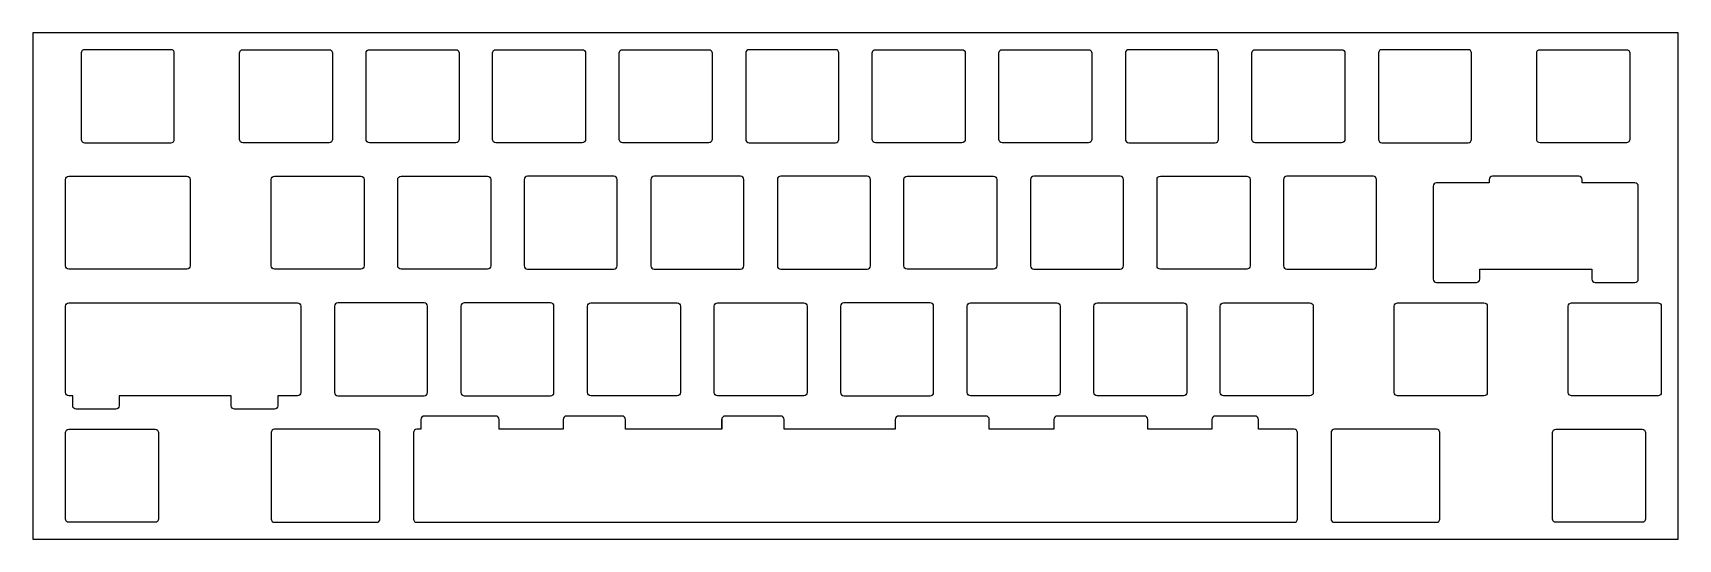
# Model space of a CAD drawing. Header units: millimetres. Extents: x 0 to 248, y -76 to 0.
import ezdxf

# ---------------------------------------------------------------- set-up
doc = ezdxf.new("R2010")
doc.units = ezdxf.units.MM
doc.layers.get('0').update_dxf_attribs({"linetype": 'CONTINUOUS'})

msp = doc.modelspace()

# ---------------------------------------------------------------- linework, layer by layer
for p, q in [((103.688, -59.675), (103.688, -58.175)), ((143.962, -59.675), (143.962, -58.175))]:
    msp.add_line(p, q)
msp.add_lwpolyline([(247.65, -76.2), (247.65, 0), (0, 0), (0, -76.2)], close=True)
for points in [[(7.7875, -2.525, 0.414213562), (7.2875, -3.025), (7.2875, -16.025, 0.414213562), (7.7875, -16.525), (20.7875, -16.525, 0.414213562), (21.2875, -16.025), (21.2875, -3.025, 0.414213562), (20.7875, -2.525)], [(31.6, -2.525), (44.6, -2.525, -0.414213562), (45.1, -3.025), (45.1, -16.025, -0.414213562), (44.6, -16.525), (31.6, -16.525, -0.414213562), (31.1, -16.025), (31.1, -3.025, -0.414213562)], [(50.65, -2.525), (63.65, -2.525, -0.414213562), (64.15, -3.025), (64.15, -16.025, -0.414213562), (63.65, -16.525), (50.65, -16.525, -0.414213562), (50.15, -16.025), (50.15, -3.025, -0.414213562)], [(69.7, -2.525), (82.7, -2.525, -0.414213562), (83.2, -3.025), (83.2, -16.025, -0.414213562), (82.7, -16.525), (69.7, -16.525, -0.414213562), (69.2, -16.025), (69.2, -3.025, -0.414213562)], [(88.75, -2.525), (101.75, -2.525, -0.414213562), (102.25, -3.025), (102.25, -16.025, -0.414213562), (101.75, -16.525), (88.75, -16.525, -0.414213562), (88.25, -16.025), (88.25, -3.025, -0.414213562)], [(107.3, -16.025, 0.414213562), (107.8, -16.525), (120.8, -16.525, 0.414213562), (121.3, -16.025), (121.3, -3.025, 0.414213562), (120.8, -2.525), (107.8, -2.525, 0.414213562), (107.3, -3.025)], [(126.85, -2.525), (139.85, -2.525, -0.414213562), (140.35, -3.025), (140.35, -16.025, -0.414213562), (139.85, -16.525), (126.85, -16.525, -0.414213562), (126.35, -16.025), (126.35, -3.025, -0.414213562)], [(145.9, -2.525), (158.9, -2.525, -0.414213562), (159.4, -3.025), (159.4, -16.025, -0.414213562), (158.9, -16.525), (145.9, -16.525, -0.414213562), (145.4, -16.025), (145.4, -3.025, -0.414213562)], [(164.45, -16.025, 0.414213562), (164.95, -16.525), (177.95, -16.525, 0.414213562), (178.45, -16.025), (178.45, -3.025, 0.414213562), (177.95, -2.525), (164.95, -2.525, 0.414213562), (164.45, -3.025)], [(184, -2.525), (197, -2.525, -0.414213562), (197.5, -3.025), (197.5, -16.025, -0.414213562), (197, -16.525), (184, -16.525, -0.414213562), (183.5, -16.025), (183.5, -3.025, -0.414213562)], [(202.55, -3.025), (202.55, -16.025, 0.414213562), (203.05, -16.525), (216.05, -16.525, 0.414213562), (216.55, -16.025), (216.55, -3.025, 0.414213562), (216.05, -2.525), (203.05, -2.525, 0.414213562)], [(226.8625, -2.525), (239.8625, -2.525, -0.414213562), (240.3625, -3.025), (240.3625, -16.025, -0.414213562), (239.8625, -16.525), (226.8625, -16.525, -0.414213562), (226.3625, -16.025), (226.3625, -3.025, -0.414213562)], [(5.40625, -21.575), (23.16875, -21.575, -0.414213562), (23.66875, -22.075), (23.66875, -35.075, -0.414213562), (23.16875, -35.575), (5.40625, -35.575, -0.414213562), (4.90625, -35.075), (4.90625, -22.075, -0.414213562)], [(49.8625, -22.075), (49.8625, -35.075, -0.414213562), (49.3625, -35.575), (36.3625, -35.575, -0.414213562), (35.8625, -35.075), (35.8625, -22.075, -0.414213562), (36.3625, -21.575), (49.3625, -21.575, -0.414213562)], [(55.4125, -21.575), (68.4125, -21.575, -0.414213562), (68.9125, -22.075), (68.9125, -35.075, -0.414213562), (68.4125, -35.575), (55.4125, -35.575, -0.414213562), (54.9125, -35.075), (54.9125, -22.075, -0.414213562)], [(73.9625, -22.075), (73.9625, -35.075, 0.414213562), (74.4625, -35.575), (87.4625, -35.575, 0.414213562), (87.9625, -35.075), (87.9625, -22.075, 0.414213562), (87.4625, -21.575), (74.4625, -21.575, 0.414213562)], [(93.5125, -35.575), (106.5125, -35.575, 0.414213562), (107.0125, -35.075), (107.0125, -22.075, 0.414213562), (106.5125, -21.575), (93.5125, -21.575, 0.414213562), (93.0125, -22.075), (93.0125, -35.075, 0.414213562)], [(112.0625, -22.075), (112.0625, -35.075, 0.414213562), (112.5625, -35.575), (125.5625, -35.575, 0.414213562), (126.0625, -35.075), (126.0625, -22.075, 0.414213562), (125.5625, -21.575), (112.5625, -21.575, 0.414213562)], [(131.6125, -21.575), (144.6125, -21.575, -0.414213562), (145.1125, -22.075), (145.1125, -35.075, -0.414213562), (144.6125, -35.575), (131.6125, -35.575, -0.414213562), (131.1125, -35.075), (131.1125, -22.075, -0.414213562)], [(150.1625, -22.075), (150.1625, -35.075, 0.414213562), (150.6625, -35.575), (163.6625, -35.575, 0.414213562), (164.1625, -35.075), (164.1625, -22.075, 0.414213562), (163.6625, -21.575), (150.6625, -21.575, 0.414213562)], [(169.7125, -21.575), (182.7125, -21.575, -0.414213562), (183.2125, -22.075), (183.2125, -35.075, -0.414213562), (182.7125, -35.575), (169.7125, -35.575, -0.414213562), (169.2125, -35.075), (169.2125, -22.075, -0.414213562)], [(188.2625, -22.075), (188.2625, -35.075, 0.414213562), (188.7625, -35.575), (201.7625, -35.575, 0.414213562), (202.2625, -35.075), (202.2625, -22.075, 0.414213562), (201.7625, -21.575), (188.7625, -21.575, 0.414213562)], [(217.78075, -35.575), (234.65675, -35.575), (234.65675, -37.075, 0.414213562), (235.15675, -37.575), (241.15675, -37.575, 0.414213562), (241.65675, -37.075), (241.65675, -23.075, 0.414213562), (241.15675, -22.575), (233.21875, -22.575), (233.21875, -22.075, 0.414213562), (232.71875, -21.575), (219.71875, -21.575, 0.414213562), (219.21875, -22.075), (219.21875, -22.575), (211.28075, -22.575, 0.414213562), (210.78075, -23.075), (210.78075, -37.075, 0.414213562), (211.28075, -37.575), (217.28075, -37.575, 0.414213562), (217.78075, -37.075)], [(5.40625, -40.625), (39.8375, -40.625, -0.414213562), (40.3375, -41.125), (40.3375, -54.125, -0.414213562), (39.8375, -54.625), (36.86925, -54.625), (36.86925, -56.125, -0.414213562), (36.36925, -56.625), (30.36925, -56.625, -0.414213562), (29.86925, -56.125), (29.86925, -54.625), (12.99325, -54.625), (12.99325, -56.125, -0.414213562), (12.49325, -56.625), (6.49325, -56.625, -0.414213562), (5.99325, -56.125), (5.99325, -54.625), (5.40625, -54.625, -0.414213562), (4.90625, -54.125), (4.90625, -41.125, -0.414213562)], [(45.8875, -54.625), (58.8875, -54.625, 0.414213562), (59.3875, -54.125), (59.3875, -41.125, 0.414213562), (58.8875, -40.625), (45.8875, -40.625, 0.414213562), (45.3875, -41.125), (45.3875, -54.125, 0.414213562)], [(64.9375, -54.625), (77.9375, -54.625, 0.414213562), (78.4375, -54.125), (78.4375, -41.125, 0.414213562), (77.9375, -40.625), (64.9375, -40.625, 0.414213562), (64.4375, -41.125), (64.4375, -54.125, 0.414213562)], [(83.9875, -40.625), (96.9875, -40.625, -0.414213562), (97.4875, -41.125), (97.4875, -54.125, -0.414213562), (96.9875, -54.625), (83.9875, -54.625, -0.414213562), (83.4875, -54.125), (83.4875, -41.125, -0.414213562)], [(103.0375, -40.625), (116.0375, -40.625, -0.414213562), (116.5375, -41.125), (116.5375, -54.125, -0.414213562), (116.0375, -54.625), (103.0375, -54.625, -0.414213562), (102.5375, -54.125), (102.5375, -41.125, -0.414213562)], [(122.0875, -54.625), (135.0875, -54.625, 0.414213562), (135.5875, -54.125), (135.5875, -41.125, 0.414213562), (135.0875, -40.625), (122.0875, -40.625, 0.414213562), (121.5875, -41.125), (121.5875, -54.125, 0.414213562)], [(141.1375, -40.625), (154.1375, -40.625, -0.414213562), (154.6375, -41.125), (154.6375, -54.125, -0.414213562), (154.1375, -54.625), (141.1375, -54.625, -0.414213562), (140.6375, -54.125), (140.6375, -41.125, -0.414213562)], [(160.1875, -40.625), (173.1875, -40.625, -0.414213562), (173.6875, -41.125), (173.6875, -54.125, -0.414213562), (173.1875, -54.625), (160.1875, -54.625, -0.414213562), (159.6875, -54.125), (159.6875, -41.125, -0.414213562)], [(179.2375, -40.625), (192.2375, -40.625, -0.414213562), (192.7375, -41.125), (192.7375, -54.125, -0.414213562), (192.2375, -54.625), (179.2375, -54.625, -0.414213562), (178.7375, -54.125), (178.7375, -41.125, -0.414213562)], [(205.43125, -40.625), (218.43125, -40.625, -0.414213562), (218.93125, -41.125), (218.93125, -54.125, -0.414213562), (218.43125, -54.625), (205.43125, -54.625, -0.414213562), (204.93125, -54.125), (204.93125, -41.125, -0.414213562)], [(231.625, -40.625), (244.625, -40.625, -0.414213562), (245.125, -41.125), (245.125, -54.125, -0.414213562), (244.625, -54.625), (231.625, -54.625, -0.414213562), (231.125, -54.125), (231.125, -41.125, -0.414213562)], [(57.79375, -59.675, 0.414213562), (57.29375, -60.175), (57.29375, -73.175, 0.414213562), (57.79375, -73.675), (189.85625, -73.675, 0.414213562), (190.35625, -73.175), (190.35625, -60.175, 0.414213562), (189.85625, -59.675), (184.475, -59.675), (184.475, -58.175, 0.414213562), (183.975, -57.675), (177.975, -57.675, 0.414213562), (177.475, -58.175), (177.475, -59.675), (167.838, -59.675), (167.838, -58.175, 0.414213562), (167.338, -57.675), (154.19425, -57.675, 0.414213562), (153.69425, -58.175), (153.69425, -59.675), (143.962, -59.675), (143.962, -58.175, 0.414213562), (143.462, -57.675), (130.31825, -57.675, 0.414213562), (129.81825, -58.175), (129.81825, -59.675), (113.06925, -59.675), (113.06925, -58.175, 0.414213562), (112.56925, -57.675), (104.188, -57.675, 0.414213562), (103.688, -58.175), (103.688, -59.675), (89.19325, -59.675), (89.19325, -58.175, 0.414213562), (88.69325, -57.675), (80.312, -57.675, 0.414213562), (79.812, -58.175), (79.812, -59.675), (70.175, -59.675), (70.175, -58.175, 0.414213562), (69.675, -57.675), (58.91875, -57.675, 0.414213562), (58.41875, -58.175), (58.41875, -59.675)], [(5.40625, -59.675), (18.40625, -59.675, -0.414213562), (18.90625, -60.175), (18.90625, -73.175, -0.414213562), (18.40625, -73.675), (5.40625, -73.675, -0.414213562), (4.90625, -73.175), (4.90625, -60.175, -0.414213562)], [(52.24375, -60.175, 0.414213562), (51.74375, -59.675), (36.3625, -59.675, 0.414213562), (35.8625, -60.175), (35.8625, -73.175, 0.414213562), (36.3625, -73.675), (51.74375, -73.675, 0.414213562), (52.24375, -73.175)], [(195.90625, -73.675), (211.2875, -73.675, 0.414213562), (211.7875, -73.175), (211.7875, -60.175, 0.414213562), (211.2875, -59.675), (195.90625, -59.675, 0.414213562), (195.40625, -60.175), (195.40625, -73.175, 0.414213562)], [(229.24375, -59.675), (242.24375, -59.675, -0.414213562), (242.74375, -60.175), (242.74375, -73.175, -0.414213562), (242.24375, -73.675), (229.24375, -73.675, -0.414213562), (228.74375, -73.175), (228.74375, -60.175, -0.414213562)]]:
    msp.add_lwpolyline(points, format="xyb", close=True)
for centre, start, end in [((104.188, -58.175), 90, 180), ((143.462, -58.175), 0, 90)]:
    msp.add_arc(centre, 0.5, start, end)

doc.saveas('drawing.dxf')
